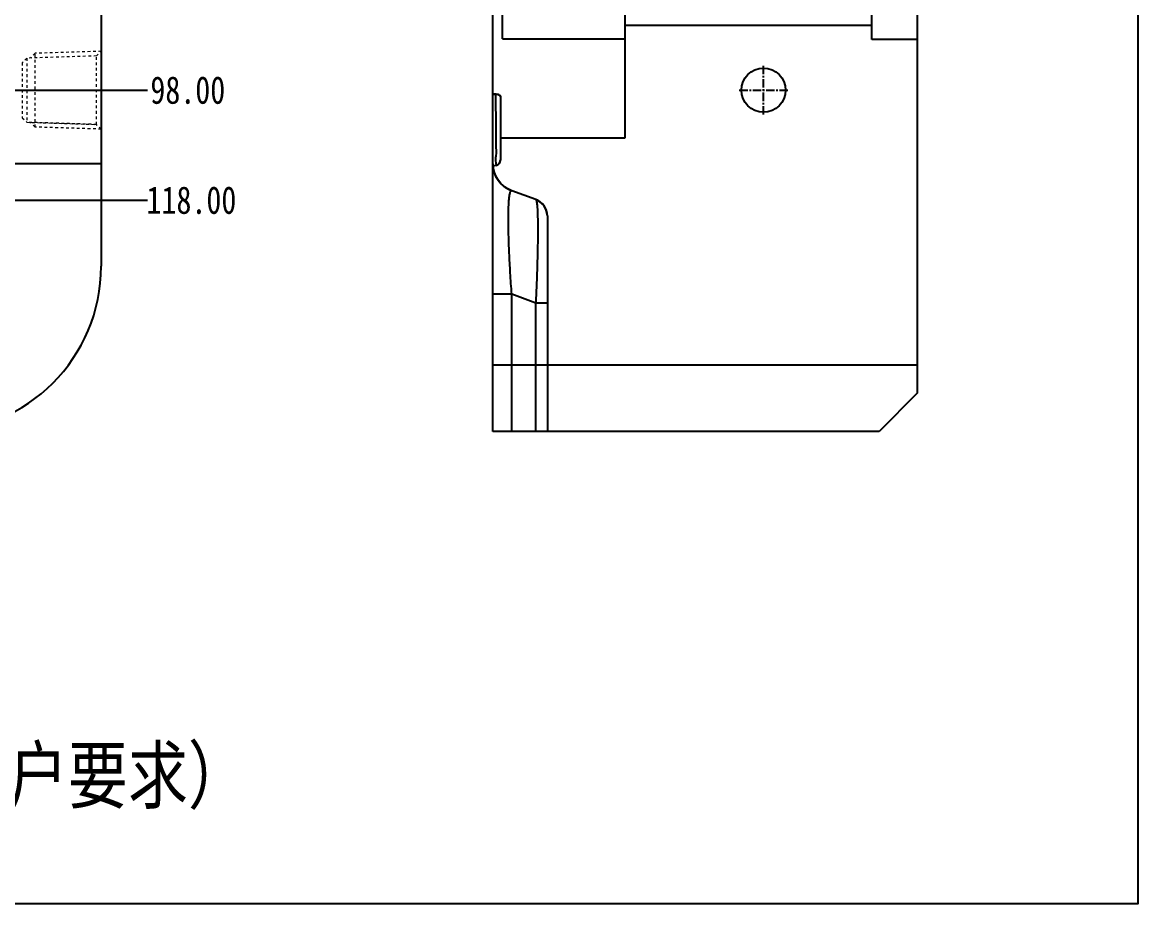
# Model space of a CAD drawing. Header units: millimetres. Extents: x 3267 to 5677, y -4731 to 2600.
# Drawn here: x 4638.4 to 4841.2, y -450.9 to -290.7 of the extents above; entities that cross this region are included whole.
import ezdxf

# ---------------------------------------------------------------- set-up
doc = ezdxf.new("R2010")
doc.units = ezdxf.units.MM
doc.header["$LTSCALE"] = 16.335
doc.header["$PDMODE"] = 3
doc.header["$PDSIZE"] = 0.3125
doc.linetypes.add('CENTER', pattern=[0.6, 0.375, -0.075, 0.075, -0.075])
doc.linetypes.add('HIDDEN', pattern=[0.2, 0.1, -0.1])
doc.layers.get('0').update_dxf_attribs({"linetype": 'CONTINUOUS'})
doc.layers.get('Defpoints').update_dxf_attribs({"linetype": 'CONTINUOUS'})
doc.layers.add('21', color=7, linetype='CONTINUOUS')
doc.layers.add('cool', color=153, linetype='HIDDEN', lineweight=9)
doc.styles.get("Standard").update_dxf_attribs({"font": 'txt', "width": 0.8})
doc.dimstyles.get("Standard").update_dxf_attribs({"dimtxt": 0.15625, "dimasz": 0.1875, "dimexe": 0.125, "dimexo": 0.0625, "dimtad": 0, "dimtih": 1, "dimtoh": 1, "dimdsep": 46, "dimtxsty": 'Standard', "dimcen": 0.09, "dimadec": 0, "dimazin": 0, "dimtp": 0.01, "dimtm": 0.01, "dimtfac": 1, "dimtofl": 0, "dimtmove": 0, "dimatfit": 3, "dimfxl": 0, "dimtolj": 1, "dimarcsym": 0})

# ---------------------------------------------------------------- blocks, each defined once
blk = doc.blocks.new('cool_jt_f12')
at = {"layer": 'cool', "ltscale": 0.3}
for p, q in [((0, 7.0785), (0.856, 6.2225)), ((0, 7.0785), (12, 6.7035)), ((0.856, 6.2225), (0.856, -6.2225)), ((13.5, 5.827375), (0.856, 6.2225)), ((0.856, 6.2225), (13.5, 5.827375)), ((12, 6.7035), (12.856, 5.8475)), ((12, 6.7035), (12, -6.7035)), ((14.327375, 5), (13.5, 5.827375)), ((13.5, -5.827375), (13.5, 5.827375)), ((14.327375, -5), (14.327375, 5)), ((0.856, -6.2225), (13.5, -5.827375)), ((12, -6.7035), (12.856, -5.8475)), ((13.5, -5.827375), (14.327375, -5)), ((0.856, -6.2225), (0, -7.0785)), ((0, -7.0785), (12, -6.7035))]:
    blk.add_line(p, q, dxfattribs=at)
blk = doc.blocks.new('*D206')
at = {"color": 4, "lineweight": -2}
blk.add_line((4588.16, -303.08), (4661.18, -303.08), dxfattribs=at)
at = {"layer": 'Defpoints', "color": 0}
for p in [(4492.76, -205.08), (4588.16, -303.08), (4661.18, -303.08)]:
    blk.add_point(p, dxfattribs=at)
at = {"color": 6, "insert": (4668.52, -303.08), "char_height": 5, "attachment_point": 5}
blk.add_mtext('\\A1;98.00', dxfattribs=at)
blk = doc.blocks.new('*D207')
at = {"color": 4, "lineweight": -2}
blk.add_line((4619.1, -323.08), (4661.18, -323.08), dxfattribs=at)
at = {"layer": 'Defpoints', "color": 0}
for p in [(4492.76, -205.08), (4619.1, -323.08), (4661.18, -323.08)]:
    blk.add_point(p, dxfattribs=at)
at = {"color": 6, "insert": (4669.18, -323.08), "char_height": 5, "attachment_point": 5}
blk.add_mtext('\\A1;118.00', dxfattribs=at)

msp = doc.modelspace()

# ---------------------------------------------------------------- linework, layer by layer
at = {"color": 6, "linetype": 'Continuous'}
for p, q in [((4723.981, -365.077), (4723.981, -45.077)), ((4801.176, -358.077), (4801.176, -52.077)), ((4652.764, -75.077), (4652.764, -335.077)), ((4748.027, -311.758), (4748.027, -273.911)), ((4792.876, -293.835), (4792.876, -279.835)), ((4725.736, -293.758), (4725.736, -289.227)), ((4792.876, -291.335), (4748.027, -291.335)), ((4725.736, -293.758), (4748.027, -293.758)), ((4801.176, -293.835), (4792.876, -293.835)), ((4724.507, -303.789), (4723.981, -303.754)), ((4723.981, -303.773), (4724.507, -303.809)), ((4725.351, -304.206), (4725.351, -315.769)), ((4725.351, -311.758), (4748.027, -311.758)), ((4725.153, -316.365), (4725.258, -316.188)), ((4725.258, -316.188), (4725.327, -315.986)), ((4725.327, -315.986), (4725.351, -315.769)), ((4652.764, -316.448), (4627.853, -316.448)), ((4724.524, -316.753), (4723.981, -316.849)), ((4724.524, -316.753), (4724.699, -316.706)), ((4724.699, -316.706), (4724.865, -316.626)), ((4724.865, -316.626), (4725.019, -316.512)), ((4725.019, -316.512), (4725.153, -316.365)), ((4727.402, -321.335), (4726.346, -320.807)), ((4731.77, -322.924), (4727.402, -321.335)), ((4733.876, -325.931), (4733.876, -365.077)), ((4727.402, -340.166), (4723.981, -340.166)), ((4731.77, -341.756), (4727.402, -340.166)), ((4727.402, -365.077), (4727.402, -340.166)), ((4733.876, -341.756), (4731.77, -341.756)), ((4731.77, -365.077), (4731.77, -341.756)), ((4801.176, -353.047), (4723.981, -353.047)), ((4801.176, -358.077), (4794.176, -365.077)), ((4794.176, -365.077), (4723.981, -365.077))]:
    msp.add_line(p, q, dxfattribs=at)
msp.add_lwpolyline([(4247.856, 24.761), (4841.191, 24.761), (4841.191, -450.887), (4247.856, -450.887)], close=True)
for points in [[(4726.346, -320.807), (4725.41, -320.029), (4724.658, -319.013), (4724.158, -317.794), (4723.981, -316.448)], [(4733.876, -325.931), (4733.693, -324.865), (4733.211, -323.979), (4732.538, -323.329), (4731.77, -322.924)]]:
    msp.add_lwpolyline(points, dxfattribs=at)
for centre, radius, start, end in [((4724.351, -315.769), 1, 280, 0), ((4729.181, -316.448), 5.2, 180, 250), ((4730.676, -325.931), 3.2, 0, 70), ((4622.764, -335.077), 30, 270, 0)]:
    msp.add_arc(centre, radius, start, end, dxfattribs=at)
for points, knots in [([(4724.524, -316.753), (4724.676, -316.727), (4724.396, -315.853), (4724.68, -314.85), (4724.524, -312.681), (4724.588, -310.116), (4724.541, -307.047), (4724.522, -304.907), (4724.507, -303.789)], [0, 0, 0, 0, 0.0355833, 0.1343373, 0.2944957, 0.5035709, 0.7414458, 1, 1, 1, 1]), ([(4724.507, -303.789), (4724.647, -303.799), (4724.9, -303.842), (4725.209, -303.956), (4725.351, -304.127), (4725.351, -304.206)], [0, 0, 0, 0, 0.4226098, 0.7632875, 1, 1, 1, 1]), ([(4725.351, -304.225), (4725.351, -304.147), (4725.21, -303.975), (4724.899, -303.861), (4724.646, -303.818), (4724.507, -303.809)], [0, 0, 0, 0, 0.2348171, 0.5798715, 1, 1, 1, 1]), ([(4727.402, -340.166), (4727.308, -338.873), (4727.142, -336.365), (4726.98, -333.289), (4726.888, -330.974), (4726.839, -329.381), (4726.809, -327.902), (4726.798, -326.551), (4726.806, -325.338), (4726.834, -324.273), (4726.88, -323.365), (4726.936, -322.709), (4726.993, -322.27), (4727.038, -322.005), (4727.086, -321.783), (4727.139, -321.605), (4727.195, -321.47), (4727.255, -321.377), (4727.327, -321.324), (4727.38, -321.327), (4727.402, -321.335)], [0, 0, 0, 0, 0.2044814, 0.3966061, 0.48603, 0.5700727, 0.6480666, 0.719346, 0.7832895, 0.839444, 0.8874057, 0.9267886, 0.9431602, 0.9573003, 0.9692188, 0.9789443, 0.9865453, 0.9921886, 0.9963159, 1, 1, 1, 1]), ([(4731.77, -322.924), (4731.788, -322.931), (4731.824, -322.97), (4731.883, -323.106), (4731.943, -323.388), (4732.002, -323.846), (4732.052, -324.47), (4732.091, -325.253), (4732.12, -326.19), (4732.137, -327.272), (4732.142, -328.49), (4732.136, -329.836), (4732.11, -331.85), (4732.048, -334.594), (4731.931, -338.092), (4731.828, -340.513), (4731.77, -341.756)], [0, 0, 0, 0, 0.0030358, 0.0078418, 0.0237159, 0.048249, 0.0814195, 0.1230704, 0.172831, 0.2302723, 0.2949595, 0.3664177, 0.4440199, 0.6149921, 0.8023769, 1, 1, 1, 1])]:
    msp.add_open_spline(points, degree=3, knots=knots, dxfattribs=at)
at = {"layer": '21', "color": 1, "linetype": 'CENTER', "ltscale": 0.248791}
for p, q in [((4773.176, -307.477), (4773.176, -298.677)), ((4768.776, -303.077), (4777.576, -303.077))]:
    msp.add_line(p, q, dxfattribs=at)
at = {"layer": '21', "color": 1, "linetype": 'CENTER', "ltscale": 3.980655}
msp.add_line((4332.764, -303.077), (4652.764, -303.077), dxfattribs=at)
at = {"layer": '21', "color": 7, "linetype": 'Continuous'}
msp.add_circle((4773.176, -303.077), 4, dxfattribs=at)

# ---------------------------------------------------------------- block references
at = {"layer": 'cool', "ltscale": 0.932966, "rotation": 180}
msp.add_blockref('cool_jt_f12', (4652.764, -303.077), dxfattribs=at)

# ---------------------------------------------------------------- texts
at = {"insert": (4472.133, -405.871), "char_height": 10, "width": 231.00041, "attachment_point": 1}
msp.add_mtext('{\\fSimSun|b0|i0|c134|p2;TSK2126下烤盘\\P前模芯（水路接头螺牙需要咨询客户要求）}', dxfattribs=at)

# ---------------------------------------------------------------- dimensions: what is measured, and where the dimension line sits
for feature_location, offset, picture, middle in [((4588.159, -303.077), (73.026, 0), '*D206', (4668.518, -303.077)), ((4619.098, -323.077), (42.087, 0), '*D207', (4669.185, -323.077))]:
    dim = msp.add_ordinate_dim(feature_location=feature_location, offset=offset, dtype=0, origin=(4492.764, -205.077), dimstyle='Standard', override={"dimtxt": 5, "dimasz": 5, "dimexe": 0, "dimexo": 0, "dimgap": 0, "dimtih": 0, "dimtoh": 0, "dimzin": 0, "dimcen": 0, "dimclrd": 4, "dimclre": 4, "dimclrt": 6, "dimadec": 2, "dimtp": 0, "dimtm": 0, "dimtzin": 0})
    dim.commit()
    dim.dimension.update_dxf_attribs({"geometry": picture, "text_midpoint": middle})

doc.saveas('drawing.dxf')
